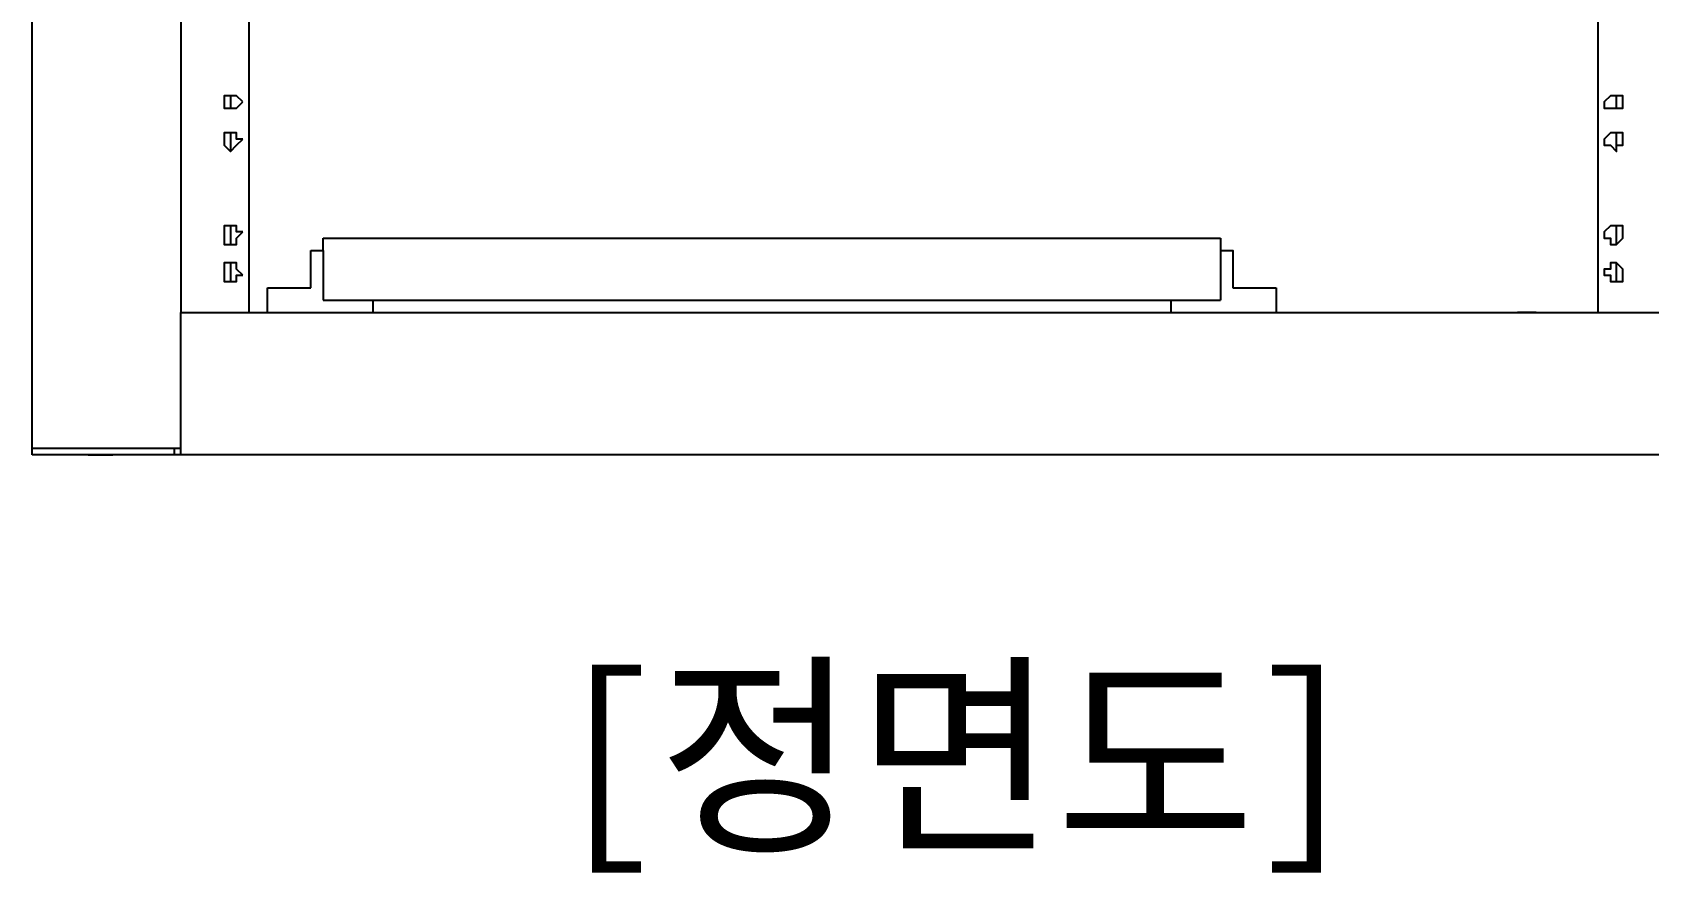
# Model space of a CAD drawing. Header units: millimetres. Extents: x 929 to 1725, y 58 to 532.
# Drawn here: x 1441.95 to 1472.52, y 73.98 to 89.87 of the extents above; entities that cross this region are included whole.
import ezdxf
from ezdxf.enums import TextEntityAlignment as Align

# ---------------------------------------------------------------- set-up
doc = ezdxf.new("R2010")
doc.units = ezdxf.units.MM
doc.header["$MEASUREMENT"] = 0
doc.layers.add('TI-TEXT', color=3, linetype='CONTINUOUS')
doc.layers.add('TT-WIRE-EQPM', color=6, linetype='CONTINUOUS')
doc.styles.add('굴림체', font='GulimChe.ttf')

msp = doc.modelspace()

# ---------------------------------------------------------------- linework, layer by layer
at = {"layer": 'TT-WIRE-EQPM', "linetype": 'Continuous'}
for points in [[(1441.95205, 81.99353), (1441.95205, 192.01265)], [(1444.76104, 189.43773), (1444.76104, 84.56845)], [(1446.0485, 93.22953), (1446.0485, 84.56845)], [(1471.56357, 84.56845), (1471.56357, 93.22953)], [(1445.93146, 88.54786), (1445.81442, 88.6649), (1445.81442, 88.6649), (1445.81442, 88.6649), (1445.58034, 88.6649), (1445.58034, 88.6649), (1445.58034, 88.54786), (1445.58034, 88.43082), (1445.58034, 88.43082), (1445.58034, 88.43082), (1445.81442, 88.43082), (1445.81442, 88.43082), (1445.81442, 88.43082), (1445.93146, 88.54786)], [(1445.69738, 88.6649), (1445.69738, 88.43082)], [(1472.03174, 88.54786), (1472.03174, 88.6649), (1472.03174, 88.6649), (1471.9147, 88.6649), (1471.79766, 88.6649), (1471.79766, 88.6649), (1471.68061, 88.54786), (1471.68061, 88.43082), (1471.79766, 88.43082), (1471.79766, 88.43082), (1471.9147, 88.43082), (1472.03174, 88.43082), (1472.03174, 88.43082), (1472.03174, 88.54786)], [(1471.9147, 88.43082), (1471.9147, 88.6649)], [(1445.93146, 87.84561), (1445.81442, 87.84561), (1445.81442, 87.96265), (1445.81442, 87.96265), (1445.58034, 87.96265), (1445.58034, 87.96265), (1445.58034, 87.84561), (1445.58034, 87.72857), (1445.58034, 87.72857), (1445.58034, 87.72857), (1445.69738, 87.61153), (1445.81442, 87.72857), (1445.81442, 87.72857), (1445.81442, 87.72857), (1445.93146, 87.84561)], [(1445.69738, 87.96265), (1445.69738, 87.61153)], [(1472.03174, 87.84561), (1472.03174, 87.84561), (1472.03174, 87.96265), (1471.9147, 87.96265), (1471.79766, 87.96265), (1471.79766, 87.96265), (1471.68061, 87.84561), (1471.68061, 87.72857), (1471.79766, 87.72857), (1471.79766, 87.72857), (1471.9147, 87.61153), (1471.9147, 87.72857), (1472.03174, 87.72857), (1472.03174, 87.72857), (1472.03174, 87.84561)], [(1471.9147, 87.61153), (1471.9147, 87.96265)], [(1445.93146, 86.08999), (1445.81442, 86.08999), (1445.81442, 86.20703), (1445.81442, 86.20703), (1445.69738, 86.20703), (1445.58034, 86.20703), (1445.58034, 86.20703), (1445.58034, 86.08999), (1445.58034, 85.97295), (1445.58034, 85.97295), (1445.58034, 85.8559), (1445.81442, 85.8559), (1445.81442, 85.97295), (1445.81442, 85.97295), (1445.93146, 86.08999)], [(1445.69738, 86.20703), (1445.69738, 85.8559)], [(1472.03174, 86.08999), (1472.03174, 86.08999), (1472.03174, 86.20703), (1471.9147, 86.20703), (1471.9147, 86.20703), (1471.79766, 86.20703), (1471.79766, 86.20703), (1471.68061, 86.08999), (1471.68061, 85.97295), (1471.79766, 85.97295), (1471.79766, 85.8559), (1471.9147, 85.8559), (1472.03174, 85.97295), (1472.03174, 85.97295), (1472.03174, 86.08999)], [(1471.9147, 85.8559), (1471.9147, 86.20703)], [(1447.453, 85.73886), (1447.453, 85.97295)], [(1447.453, 85.97295), (1464.42403, 85.97295)], [(1464.42403, 85.97295), (1464.42403, 84.80253)], [(1447.21892, 85.73886), (1447.453, 85.73886)], [(1447.21892, 85.03661), (1447.21892, 85.73886)], [(1447.453, 85.73886), (1447.453, 84.80253)], [(1464.42403, 85.73886), (1464.65812, 85.73886), (1464.65812, 85.03661)], [(1445.93146, 85.2707), (1445.81442, 85.38774), (1445.81442, 85.38774), (1445.81442, 85.50478), (1445.58034, 85.50478), (1445.58034, 85.38774), (1445.58034, 85.38774), (1445.58034, 85.2707), (1445.58034, 85.2707), (1445.58034, 85.15365), (1445.81442, 85.15365), (1445.81442, 85.15365), (1445.81442, 85.2707), (1445.93146, 85.2707)], [(1445.69738, 85.50478), (1445.69738, 85.15365)], [(1472.03174, 85.2707), (1472.03174, 85.38774), (1472.03174, 85.38774), (1471.9147, 85.50478), (1471.79766, 85.50478), (1471.79766, 85.38774), (1471.68061, 85.38774), (1471.68061, 85.2707), (1471.79766, 85.2707), (1471.79766, 85.15365), (1471.9147, 85.15365), (1472.03174, 85.15365), (1472.03174, 85.2707), (1472.03174, 85.2707)], [(1471.9147, 85.15365), (1471.9147, 85.50478)], [(1446.39963, 84.56845), (1446.39963, 85.03661)], [(1446.39963, 85.03661), (1447.21892, 85.03661)], [(1464.65812, 85.03661), (1465.47741, 85.03661)], [(1465.47741, 85.03661), (1465.47741, 84.56845)], [(1447.453, 84.80253), (1464.42403, 84.80253)], [(1448.38933, 84.80253), (1448.38933, 84.56845)], [(1463.4877, 84.56845), (1463.4877, 84.80253)], [(1444.76104, 84.33436), (1444.76104, 84.56845)], [(1444.76104, 84.56845), (1472.73399, 84.56845)], [(1470.39316, 84.56845), (1470.04203, 84.56845)], [(1444.76104, 81.87649), (1444.76104, 84.33436)], [(1441.95205, 81.87649), (1441.95205, 81.99353)], [(1442.06909, 81.99353), (1441.95205, 81.99353)], [(1444.644, 81.99353), (1442.06909, 81.99353)], [(1444.76104, 81.99353), (1444.644, 81.99353)], [(1444.644, 81.87649), (1444.644, 81.99353)], [(1475.66003, 81.87649), (1441.95205, 81.87649)], [(1443.00542, 81.87649), (1443.47359, 81.87649)]]:
    msp.add_lwpolyline(points, dxfattribs=at)

# ---------------------------------------------------------------- texts
at = {"layer": 'TI-TEXT', "style": '굴림체'}
msp.add_text('[정면도]', height=3, dxfattribs=at).set_placement((1459.42969, 76.17306), align=Align.MIDDLE_CENTER)

doc.saveas('drawing.dxf')
